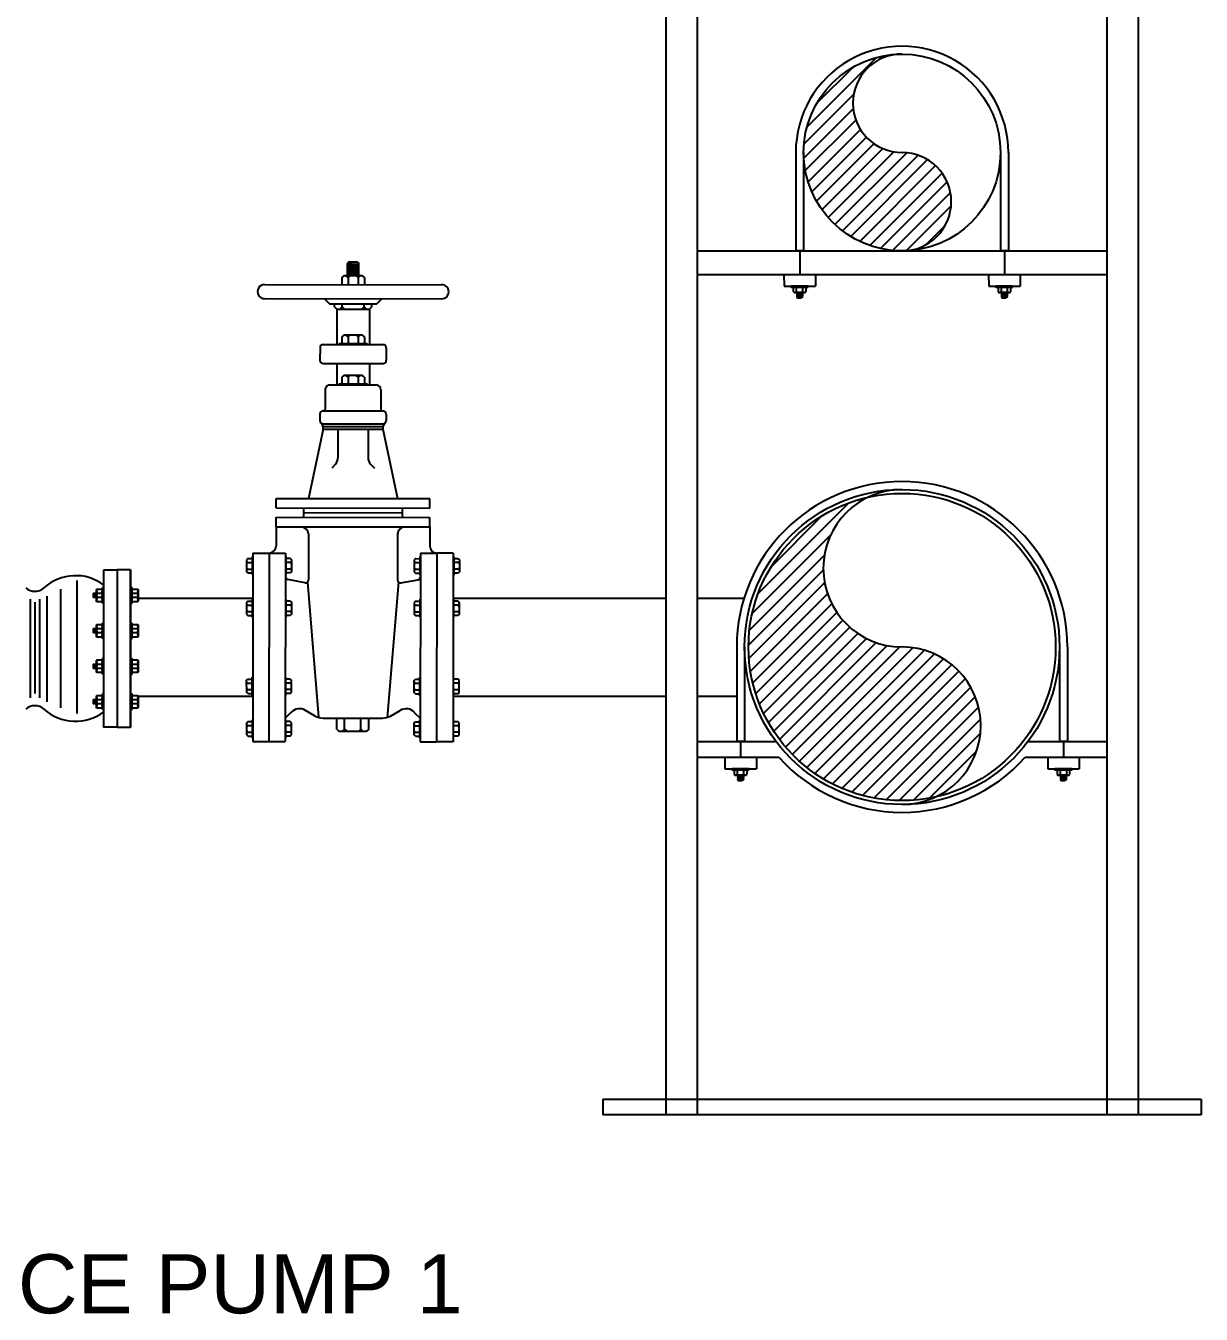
# Model space of a CAD drawing. Header units: inches. Extents: x 51172 to 63334, y -27893 to -10796.
# Drawn here: x 53004 to 54497, y -16851 to -15215 of the extents above; entities that cross this region are included whole.
import ezdxf

# ---------------------------------------------------------------- set-up
doc = ezdxf.new("R2010")
doc.units = ezdxf.units.IN
doc.header["$MEASUREMENT"] = 0
doc.styles.get("Standard").update_dxf_attribs({"font": 'arial.ttf'})

msp = doc.modelspace()

# ---------------------------------------------------------------- hatches: boundary and pattern name
h = msp.add_hatch()
h.set_pattern_fill('ANSI31', color=256, scale=100)
h.set_pattern_definition([(45, (-45603.077, -21163.064), (-8.8388348, 8.8388348), [])])
h.paths.add_polyline_path([(54160.2, -16194.1, 0.797671), (54116.9, -16003.9, -0.797806), (54073.5, -15813.8, 0.350006), (53921.9, -16003.9, 0.481449)])
h.paths.add_polyline_path([(54116.9, -15251, 0.414214), (53991.9, -15376, 0.414229), (54116.9, -15501, 0.999922), (54116.9, -15376, -1.000026)])
h.paths.add_polyline_path([(54117, -14873.1, 0.999917), (54116.9, -14748.1, -1), (54116.9, -14623.1, 0.414214), (53991.9, -14748.1, 0.414238)])

# ---------------------------------------------------------------- linework, layer by layer
for p, q in [((53816.9, -14873.1), (53816.9, -16598.1)), ((54416.9, -14873.1), (54416.9, -16598.1)), ((53856.9, -14903.1), (53856.9, -16598.1)), ((54376.9, -14903.1), (54376.9, -16598.1)), ((53981.9, -15376), (53981.9, -15501)), ((53991.9, -15376), (53991.9, -15501)), ((54241.9, -15376), (54241.9, -15501)), ((54251.9, -15376), (54251.9, -15501)), ((53856.9, -15501), (54376.9, -15501)), ((53991.9, -15501), (53981.9, -15501)), ((53986.9, -15501), (53986.9, -15531)), ((54251.9, -15501), (54241.9, -15501)), ((54246.9, -15501), (54246.9, -15531)), ((53856.9, -15531), (54376.9, -15531)), ((53966.9, -15531), (53967, -15545.9)), ((54006.9, -15531), (54006.9, -15545.8)), ((54226.9, -15531), (54227, -15545.9)), ((54266.9, -15531), (54266.9, -15545.8)), ((53967, -15545.9), (54006.9, -15545.8)), ((53978.8, -15547.9), (53978.8, -15553.1)), ((53993, -15553.9), (53980.7, -15553.9)), ((53982.6, -15547.9), (53982.6, -15553.1)), ((53982.9, -15554), (53983.1, -15553.9)), ((53982.9, -15554), (53983.5, -15554.4)), ((53982.9, -15554.9), (53983.5, -15554.4)), ((53982.9, -15554.9), (53983.5, -15555.4)), ((53982.9, -15555.8), (53983.5, -15555.4)), ((53982.9, -15555.8), (53983.5, -15556.3)), ((53982.9, -15556.8), (53983.5, -15556.3)), ((53982.9, -15556.8), (53983.5, -15557.2)), ((53982.9, -15557.7), (53983.5, -15557.2)), ((53982.9, -15557.7), (53983.5, -15558.2)), ((53982.9, -15558.6), (53983.5, -15558.2)), ((53990.4, -15554.2), (53983.5, -15554.4)), ((53990.4, -15555.1), (53983.5, -15555.4)), ((53990.4, -15556), (53983.5, -15556.3)), ((53990.4, -15557), (53983.5, -15557.2)), ((53990.4, -15557.9), (53983.5, -15558.2)), ((53990.8, -15553.9), (53990.4, -15554.2)), ((53991, -15554.6), (53990.4, -15554.2)), ((53991, -15554.6), (53990.4, -15555.1)), ((53991, -15555.6), (53990.4, -15555.1)), ((53991, -15555.6), (53990.4, -15556)), ((53991, -15556.5), (53990.4, -15556)), ((53991, -15556.5), (53990.4, -15557)), ((53991.1, -15557.4), (53990.4, -15557)), ((53991.1, -15557.4), (53990.4, -15557.9)), ((53991, -15558.4), (53990.4, -15557.9)), ((53991, -15558.4), (53990.4, -15558.9)), ((53991, -15553.1), (53991, -15547.9)), ((53994.7, -15547.9), (53994.7, -15553.1)), ((54227, -15545.9), (54266.9, -15545.8)), ((54238.8, -15547.9), (54238.8, -15553.1)), ((54253, -15553.9), (54240.7, -15553.9)), ((54242.6, -15547.9), (54242.6, -15553.1)), ((54242.9, -15554), (54243.1, -15553.9)), ((54242.9, -15554), (54243.5, -15554.5)), ((54242.9, -15554.9), (54243.5, -15554.5)), ((54242.9, -15554.9), (54243.5, -15555.4)), ((54242.9, -15555.8), (54243.5, -15555.4)), ((54242.9, -15555.8), (54243.5, -15556.3)), ((54242.9, -15556.8), (54243.5, -15556.3)), ((54242.9, -15556.8), (54243.5, -15557.2)), ((54242.9, -15557.7), (54243.5, -15557.2)), ((54242.9, -15557.7), (54243.5, -15558.2)), ((54242.9, -15558.6), (54243.5, -15558.2)), ((54250.4, -15554.2), (54243.5, -15554.5)), ((54250.4, -15555.1), (54243.5, -15555.4)), ((54250.4, -15556), (54243.5, -15556.3)), ((54250.4, -15557), (54243.5, -15557.2)), ((54250.4, -15557.9), (54243.5, -15558.2)), ((54250.8, -15553.9), (54250.4, -15554.2)), ((54251, -15554.6), (54250.4, -15554.2)), ((54251, -15554.6), (54250.4, -15555.1)), ((54251, -15555.6), (54250.4, -15555.1)), ((54251, -15555.6), (54250.4, -15556)), ((54251, -15556.5), (54250.4, -15556)), ((54251, -15556.5), (54250.4, -15557)), ((54251.1, -15557.5), (54250.4, -15557)), ((54251.1, -15557.5), (54250.4, -15557.9)), ((54251, -15558.4), (54250.4, -15557.9)), ((54251, -15558.4), (54250.4, -15558.9)), ((54251, -15553.1), (54251, -15547.9)), ((54254.7, -15547.9), (54254.7, -15553.1)), ((53982.9, -15558.6), (53983.5, -15559.1)), ((53982.9, -15559.5), (53983.5, -15559.1)), ((53982.9, -15559.5), (53984.5, -15560.7)), ((53990.4, -15559.8), (53983.2, -15559.8)), ((53990.4, -15558.9), (53983.5, -15559.1)), ((53984.5, -15560.7), (53988.8, -15560.7)), ((53990.4, -15559.8), (53988.8, -15560.7)), ((53991, -15559.3), (53990.4, -15558.9)), ((53991, -15559.3), (53990.4, -15559.8)), ((54242.9, -15558.6), (54243.5, -15559.1)), ((54242.9, -15559.6), (54243.5, -15559.1)), ((54242.9, -15559.6), (54244.5, -15560.7)), ((54250.4, -15559.8), (54243.2, -15559.8)), ((54250.4, -15558.9), (54243.5, -15559.1)), ((54244.5, -15560.7), (54248.8, -15560.7)), ((54250.4, -15559.8), (54248.8, -15560.7)), ((54251, -15559.3), (54250.4, -15558.9)), ((54251, -15559.3), (54250.4, -15559.8)), ((53137.2, -15905.8), (53137.2, -15945.8)), ((53137.2, -15905.8), (53137.2, -15915.8)), ((53137.2, -15915.8), (53137.2, -15960.8)), ((53103.2, -16086.2), (53103.2, -15925.4)), ((53089.8, -15935.6), (53089.8, -15941)), ((53137.2, -15945.8), (53137.2, -15985.8)), ((53146.7, -15941.8), (53291.6, -15941.8)), ((53546.8, -15942), (53816.9, -15942)), ((53856.9, -15942), (53916.2, -15942)), ((53137.2, -15960.8), (53137.2, -16005.8)), ((53292.3, -15954.3), (53292.3, -16054.3)), ((53089.8, -15980.6), (53089.8, -15986)), ((53137.2, -15985.8), (53137.2, -16025.8)), ((53137.2, -16005.8), (53137.2, -16050.8)), ((53906.9, -16003.9), (53906.9, -16123.9)), ((53916.9, -16003.9), (53916.9, -16123.9)), ((54316.9, -16003.9), (54316.9, -16123.9)), ((54326.9, -16003.9), (54326.9, -16123.9)), ((53089.8, -16025.6), (53089.8, -16031)), ((53137.2, -16025.8), (53137.2, -16065.8)), ((53137.2, -16050.8), (53137.2, -16095.8)), ((53089.8, -16070.6), (53089.8, -16076)), ((53137.2, -16065.8), (53137.2, -16105.8)), ((53292.3, -16066.8), (53146.7, -16066.8)), ((53816.9, -16066.8), (53547.3, -16066.8)), ((53906.9, -16066.8), (53856.9, -16066.8)), ((53137.2, -16095.8), (53137.2, -16105.8)), ((53856.9, -16123.9), (53956.9, -16123.9)), ((53916.9, -16123.9), (53906.9, -16123.9)), ((53911.9, -16123.9), (53911.9, -16143.9)), ((53936.9, -16123.9), (53936.9, -16123.9)), ((54276.9, -16123.9), (54376.9, -16123.9)), ((54326.9, -16123.9), (54316.9, -16123.9)), ((54326.9, -16123.9), (54316.9, -16123.9)), ((54321.9, -16123.9), (54321.9, -16143.9)), ((53856.9, -16143.9), (53960.3, -16143.9)), ((53891.9, -16143.9), (53891.9, -16158.8)), ((53931.9, -16143.9), (53931.9, -16158.7)), ((54273.4, -16143.9), (54376.9, -16143.9)), ((54301.9, -16143.9), (54301.9, -16158.8)), ((54341.9, -16143.9), (54341.9, -16158.7)), ((53891.9, -16158.8), (53931.9, -16158.7)), ((53903.8, -16160.8), (53903.8, -16166)), ((53907.5, -16160.8), (53907.5, -16166)), ((53916, -16166), (53916, -16160.8)), ((53919.7, -16160.8), (53919.7, -16166)), ((54301.9, -16158.8), (54341.9, -16158.7)), ((54313.8, -16160.8), (54313.8, -16166)), ((54317.5, -16160.8), (54317.5, -16166)), ((54326, -16166), (54326, -16160.8)), ((54329.7, -16160.8), (54329.7, -16166)), ((53918, -16166.8), (53905.7, -16166.8)), ((53907.9, -16166.9), (53908.1, -16166.8)), ((53907.9, -16166.9), (53908.5, -16167.3)), ((53907.9, -16167.8), (53908.5, -16167.3)), ((53907.9, -16167.8), (53908.5, -16168.3)), ((53907.9, -16168.7), (53908.5, -16168.3)), ((53907.9, -16168.7), (53908.5, -16169.2)), ((53907.9, -16169.7), (53908.5, -16169.2)), ((53907.9, -16169.7), (53908.5, -16170.1)), ((53907.9, -16170.6), (53908.5, -16170.1)), ((53907.9, -16170.6), (53908.5, -16171.1)), ((53907.9, -16171.5), (53908.5, -16171.1)), ((53907.9, -16171.5), (53908.5, -16172)), ((53907.9, -16172.4), (53908.5, -16172)), ((53907.9, -16172.4), (53909.4, -16173.6)), ((53915.4, -16172.7), (53908.2, -16172.7)), ((53915.4, -16167.1), (53908.5, -16167.3)), ((53915.4, -16168), (53908.5, -16168.3)), ((53915.4, -16168.9), (53908.5, -16169.2)), ((53915.4, -16169.9), (53908.5, -16170.1)), ((53915.4, -16170.8), (53908.5, -16171.1)), ((53915.4, -16171.7), (53908.5, -16172)), ((53909.4, -16173.6), (53913.7, -16173.6)), ((53915.4, -16172.7), (53913.7, -16173.6)), ((53915.8, -16166.8), (53915.4, -16167.1)), ((53916, -16167.5), (53915.4, -16167.1)), ((53916, -16167.5), (53915.4, -16168)), ((53916, -16168.5), (53915.4, -16168)), ((53916, -16168.5), (53915.4, -16168.9)), ((53916, -16169.4), (53915.4, -16168.9)), ((53916, -16169.4), (53915.4, -16169.9)), ((53916, -16170.3), (53915.4, -16169.9)), ((53916, -16170.3), (53915.4, -16170.8)), ((53916, -16171.3), (53915.4, -16170.8)), ((53916, -16171.3), (53915.4, -16171.7)), ((53916, -16172.2), (53915.4, -16171.7)), ((53916, -16172.2), (53915.4, -16172.7)), ((54328, -16166.8), (54315.7, -16166.8)), ((54317.9, -16166.9), (54318.1, -16166.8)), ((54317.9, -16166.9), (54318.5, -16167.4)), ((54317.9, -16167.8), (54318.5, -16167.4)), ((54317.9, -16167.8), (54318.5, -16168.3)), ((54317.9, -16168.8), (54318.5, -16168.3)), ((54317.9, -16168.8), (54318.5, -16169.2)), ((54317.9, -16169.7), (54318.5, -16169.2)), ((54317.9, -16169.7), (54318.5, -16170.1)), ((54317.9, -16170.6), (54318.5, -16170.1)), ((54317.9, -16170.6), (54318.5, -16171.1)), ((54317.9, -16171.5), (54318.5, -16171.1)), ((54317.9, -16171.5), (54318.5, -16172)), ((54317.9, -16172.5), (54318.5, -16172)), ((54317.9, -16172.5), (54319.4, -16173.6)), ((54325.4, -16172.7), (54318.2, -16172.7)), ((54325.4, -16167.1), (54318.5, -16167.4)), ((54325.4, -16168), (54318.5, -16168.3)), ((54325.4, -16168.9), (54318.5, -16169.2)), ((54325.4, -16169.9), (54318.5, -16170.1)), ((54325.4, -16170.8), (54318.5, -16171.1)), ((54325.4, -16171.8), (54318.5, -16172)), ((54319.4, -16173.6), (54323.7, -16173.6)), ((54325.4, -16172.7), (54323.7, -16173.6)), ((54325.8, -16166.8), (54325.4, -16167.1)), ((54326, -16167.6), (54325.4, -16167.1)), ((54326, -16167.6), (54325.4, -16168)), ((54326, -16168.5), (54325.4, -16168)), ((54326, -16168.5), (54325.4, -16168.9)), ((54326, -16169.4), (54325.4, -16168.9)), ((54326, -16169.4), (54325.4, -16169.9)), ((54326, -16170.4), (54325.4, -16169.9)), ((54326, -16170.4), (54325.4, -16170.8)), ((54326, -16171.3), (54325.4, -16170.8)), ((54326, -16171.3), (54325.4, -16171.8)), ((54326, -16172.2), (54325.4, -16171.8)), ((54326, -16172.2), (54325.4, -16172.7)), ((53736.9, -16578.1), (54496.9, -16578.1)), ((53736.9, -16578.1), (53736.9, -16598)), ((54496.9, -16578.1), (54496.9, -16598.1)), ((54496.9, -16598.1), (53736.9, -16598))]:
    msp.add_line(p, q)
at = {"linetype": 'Continuous'}
for p, q in [((53414.3, -15514.8), (53412.5, -15516.6)), ((53412.5, -15532.5), (53412.5, -15516.6)), ((53413.1, -15516.7), (53426.6, -15518.6)), ((53413.1, -15518.5), (53426.6, -15520.4)), ((53413.1, -15520.3), (53426.6, -15522.2)), ((53413.1, -15522.1), (53426.6, -15524)), ((53413.1, -15523.9), (53426.6, -15525.8)), ((53413.1, -15525.7), (53426.6, -15527.6)), ((53426.6, -15516.6), (53414.3, -15514.8)), ((53414.3, -15514.8), (53425.4, -15514.8)), ((53425.4, -15514.8), (53427.2, -15516.6)), ((53427.2, -15532.6), (53427.2, -15516.6)), ((53407.9, -15532.5), (53405.6, -15534.9)), ((53405.6, -15534.9), (53405.6, -15543.7)), ((53431.8, -15532.6), (53407.9, -15532.5)), ((53413.4, -15534.9), (53411, -15532.5)), ((53413.1, -15527.5), (53426.6, -15529.4)), ((53413.1, -15529.3), (53426.6, -15531.2)), ((53413.1, -15531.1), (53423.7, -15532.6)), ((53413.4, -15534.9), (53415.8, -15532.5)), ((53413.4, -15534.9), (53413.4, -15543.7)), ((53426.3, -15534.9), (53423.9, -15532.6)), ((53426.3, -15534.9), (53428.7, -15532.6)), ((53426.3, -15534.9), (53426.3, -15543.8)), ((53434.1, -15534.9), (53431.8, -15532.6)), ((53434.1, -15534.9), (53434.1, -15543.8)), ((53307.3, -15543.6), (53532.4, -15543.9)), ((53307.3, -15561.6), (53532.3, -15561.8)), ((53383.4, -15561.7), (53389.8, -15568.1)), ((53389.8, -15568.1), (53449.8, -15568.2)), ((53396.1, -15571.9), (53396.1, -15568.1)), ((53399.1, -15574.9), (53396.1, -15571.9)), ((53405.9, -15571.9), (53402.9, -15574.9)), ((53405.9, -15571.9), (53405.9, -15568.1)), ((53405.9, -15571.9), (53408.9, -15574.9)), ((53433.7, -15571.9), (53430.7, -15574.9)), ((53433.7, -15571.9), (53433.7, -15568.1)), ((53433.7, -15571.9), (53436.7, -15574.9)), ((53440.6, -15574.9), (53443.6, -15572)), ((53443.6, -15572), (53443.6, -15568.2)), ((53456.2, -15561.7), (53449.8, -15568.2)), ((53399.1, -15574.9), (53399, -15619.9)), ((53399.1, -15574.9), (53440.6, -15574.9)), ((53440.6, -15574.9), (53440.5, -15619.9)), ((53381.9, -15619.9), (53457.7, -15620)), ((53438, -15619), (53401.6, -15619)), ((53401.6, -15619), (53401.6, -15619.9)), ((53407.9, -15607.8), (53405.5, -15610.2)), ((53405.5, -15610.2), (53405.5, -15619)), ((53431.7, -15607.8), (53407.9, -15607.8)), ((53413.3, -15610.2), (53410.9, -15607.8)), ((53413.3, -15610.2), (53415.7, -15607.8)), ((53413.3, -15610.2), (53413.3, -15619)), ((53426.2, -15610.2), (53423.9, -15607.8)), ((53426.2, -15610.2), (53428.6, -15607.8)), ((53426.2, -15610.2), (53426.2, -15619)), ((53434.1, -15610.2), (53431.7, -15607.8)), ((53434.1, -15610.2), (53434.1, -15619)), ((53438, -15619), (53438, -15619.9)), ((53377.7, -15624.1), (53377.6, -15639.6)), ((53461.9, -15624.2), (53461.9, -15639.7)), ((53381.8, -15643.8), (53457.7, -15643.9)), ((53399, -15643.8), (53399, -15671.1)), ((53440.5, -15643.9), (53440.5, -15671.2)), ((53390.3, -15671.1), (53449.1, -15671.2)), ((53437.9, -15670.2), (53401.5, -15670.2)), ((53401.5, -15670.2), (53401.5, -15671.1)), ((53405.5, -15661.4), (53405.4, -15670.2)), ((53407.8, -15659), (53405.5, -15661.4)), ((53431.6, -15659), (53407.8, -15659)), ((53413.3, -15661.4), (53410.9, -15659)), ((53413.3, -15661.4), (53415.7, -15659)), ((53413.3, -15661.4), (53413.3, -15670.2)), ((53426.2, -15661.4), (53423.8, -15659)), ((53426.2, -15661.4), (53428.6, -15659)), ((53426.2, -15661.4), (53426.2, -15670.2)), ((53434, -15661.4), (53431.6, -15659)), ((53434, -15661.4), (53434, -15670.2)), ((53437.9, -15670.2), (53437.9, -15671.2)), ((53384.3, -15677.1), (53384.3, -15702.3)), ((53455.1, -15677.2), (53455.1, -15702.3)), ((53381.8, -15704), (53457.6, -15704)), ((53377.6, -15708.2), (53377.6, -15716.2)), ((53381.8, -15720.4), (53457.6, -15720.5)), ((53461.8, -15708.2), (53461.8, -15716.3)), ((53381.8, -15727.5), (53363.1, -15815.3)), ((53381.6, -15723.9), (53457.8, -15724)), ((53381.8, -15727.5), (53457.6, -15727.5)), ((53400.5, -15727.5), (53400.5, -15763.6)), ((53438.9, -15727.5), (53438.8, -15763.6)), ((53457.6, -15727.5), (53476.1, -15815.4)), ((53397.3, -15771.7), (53392.6, -15776.8)), ((53442, -15771.7), (53446.7, -15776.8)), ((53322, -15815.3), (53517.1, -15815.5)), ((53322, -15827.3), (53322, -15815.3)), ((53517.1, -15827.5), (53517.1, -15815.5)), ((53322, -15827.3), (53517.1, -15827.5)), ((53357.2, -15833.3), (53481.9, -15833.4)), ((53322, -15839.2), (53517.1, -15839.4)), ((53322, -15851.2), (53322, -15839.2)), ((53322, -15851.2), (53517.1, -15851.4)), ((53322, -15851.2), (53322, -15875.8)), ((53517.1, -15851.4), (53517.1, -15839.4)), ((53517.1, -15851.4), (53517.1, -15876)), ((53363, -15860.3), (53363, -15918.6)), ((53476.1, -15860.4), (53476, -15918.7)), ((53292.2, -15884.6), (53292.4, -16124)), ((53292.2, -15884.6), (53313, -15884.6)), ((53313, -15884.6), (53312.8, -16124)), ((53313, -15884.6), (53312.8, -16124)), ((53313, -15884.6), (53333.8, -15884.6)), ((53333.8, -15884.6), (53333.6, -16124)), ((53505.2, -15884.8), (53505, -16124.2)), ((53505.2, -15884.8), (53526.1, -15884.8)), ((53526.1, -15884.8), (53525.8, -16124.2)), ((53526.1, -15884.8), (53525.8, -16124.2)), ((53546.9, -15884.8), (53526.1, -15884.8)), ((53546.9, -15884.8), (53546.7, -16124.2)), ((53285.9, -15891.6), (53284.4, -15893.1)), ((53284.4, -15893.1), (53284.4, -15908.4)), ((53285.9, -15896.6), (53284.4, -15895.1)), ((53285.9, -15896.6), (53284.4, -15898.1)), ((53285.9, -15891.6), (53291.6, -15891.6)), ((53285.9, -15896.6), (53291.6, -15896.6)), ((53291.6, -15889.1), (53292.2, -15889.1)), ((53291.6, -15889.1), (53291.6, -15912.4)), ((53334.4, -15889.1), (53333.8, -15889.1)), ((53334.4, -15889.1), (53334.4, -15912.4)), ((53340.1, -15891.6), (53334.4, -15891.6)), ((53340.1, -15896.6), (53334.4, -15896.6)), ((53340.1, -15891.6), (53341.6, -15893.1)), ((53340.1, -15896.6), (53341.6, -15895.1)), ((53340.1, -15896.6), (53341.6, -15898.1)), ((53341.6, -15893.1), (53341.6, -15908.4)), ((53499, -15891.7), (53497.4, -15893.3)), ((53497.4, -15893.3), (53497.4, -15908.5)), ((53499, -15896.8), (53497.4, -15895.2)), ((53499, -15896.8), (53497.4, -15898.3)), ((53499, -15891.7), (53504.6, -15891.8)), ((53499, -15896.8), (53504.6, -15896.8)), ((53504.6, -15889.2), (53505.2, -15889.2)), ((53504.6, -15889.2), (53504.6, -15912.6)), ((53547.5, -15889.3), (53546.9, -15889.3)), ((53547.5, -15889.3), (53547.5, -15912.6)), ((53553.1, -15891.8), (53547.5, -15891.8)), ((53553.1, -15896.8), (53547.5, -15896.8)), ((53553.1, -15891.8), (53554.7, -15893.3)), ((53553.1, -15896.8), (53554.7, -15895.3)), ((53553.1, -15896.8), (53554.7, -15898.3)), ((53554.7, -15893.3), (53554.7, -15908.6)), ((53285.9, -15904.9), (53284.4, -15903.4)), ((53285.9, -15904.9), (53284.4, -15906.4)), ((53284.4, -15908.4), (53285.9, -15909.9)), ((53285.9, -15904.9), (53291.6, -15904.9)), ((53285.9, -15909.9), (53291.6, -15909.9)), ((53291.6, -15912.4), (53292.2, -15912.4)), ((53334.4, -15912.4), (53333.8, -15912.4)), ((53340.1, -15904.9), (53334.4, -15904.9)), ((53340.1, -15909.9), (53334.4, -15909.9)), ((53340.1, -15904.9), (53341.6, -15903.4)), ((53340.1, -15904.9), (53341.6, -15906.4)), ((53341.6, -15908.4), (53340.1, -15909.9)), ((53499, -15905.1), (53497.4, -15903.5)), ((53499, -15905.1), (53497.4, -15906.6)), ((53497.4, -15908.5), (53499, -15910.1)), ((53499, -15905.1), (53504.6, -15905.1)), ((53499, -15910.1), (53504.6, -15910.1)), ((53504.6, -15912.6), (53505.2, -15912.6)), ((53547.5, -15912.6), (53546.9, -15912.6)), ((53553.1, -15905.1), (53547.5, -15905.1)), ((53553.1, -15910.1), (53547.5, -15910.1)), ((53553.1, -15905.1), (53554.7, -15903.6)), ((53553.1, -15905.1), (53554.7, -15906.6)), ((53554.7, -15908.6), (53553.1, -15910.1)), ((53047.9, -15930.3), (53047.9, -16081.3)), ((53068.7, -15919.5), (53068.7, -16088.2)), ((53094.3, -15930.3), (53093.7, -15930.9)), ((53093.7, -15945.8), (53093.7, -15930.9)), ((53094.3, -15930.3), (53100.8, -15930.3)), ((53100.8, -15930.3), (53101.4, -15930.9)), ((53101.4, -15948.2), (53101.4, -15928.5)), ((53103.2, -15928.5), (53101.4, -15928.5)), ((53101.4, -15930.9), (53101.4, -15945.8)), ((53137.2, -15928.5), (53139, -15928.5)), ((53139, -15948.2), (53139, -15928.5)), ((53139.6, -15930.3), (53139, -15930.9)), ((53139.6, -15930.3), (53146.1, -15930.3)), ((53146.1, -15930.3), (53146.7, -15930.9)), ((53146.7, -15930.9), (53146.7, -15945.8)), ((53358.7, -15922.4), (53336.9, -15918.4)), ((53361.7, -15921.4), (53375.8, -16093.2)), ((53477.3, -15921.5), (53462.9, -16093.3)), ((53480.3, -15922.6), (53502.1, -15918.5)), ((53009.5, -15943.2), (53009.5, -16068.4)), ((53015.6, -15946.9), (53015.6, -16063)), ((53021.6, -15943.2), (53021.6, -16068.4)), ((53030.7, -15939.3), (53030.7, -16073.6)), ((53089.8, -15935.6), (53093.7, -15935.6)), ((53093.7, -15941), (53089.8, -15941)), ((53094.3, -15946.4), (53093.7, -15945.8)), ((53100.8, -15946.4), (53094.3, -15946.4)), ((53094.9, -15935.6), (53100.1, -15935.6)), ((53100.1, -15941), (53094.9, -15941)), ((53101.4, -15945.8), (53100.8, -15946.4)), ((53103.2, -15948.2), (53101.4, -15948.2)), ((53137.2, -15948.2), (53139, -15948.2)), ((53139, -15935.6), (53145.4, -15935.6)), ((53145.4, -15941), (53139, -15941)), ((53139.6, -15946.4), (53139, -15945.8)), ((53146.1, -15946.4), (53139.6, -15946.4)), ((53146.7, -15945.8), (53146.1, -15946.4)), ((53286, -15945.6), (53284.4, -15947.1)), ((53284.4, -15947.1), (53284.5, -15962.4)), ((53286, -15950.6), (53284.5, -15949.1)), ((53286, -15950.6), (53284.5, -15952.1)), ((53286, -15945.6), (53291.6, -15945.6)), ((53286, -15950.6), (53291.6, -15950.6)), ((53291.6, -15943.1), (53291.6, -15966.4)), ((53291.6, -15943.1), (53292.2, -15943.1)), ((53334.4, -15943.1), (53333.8, -15943.1)), ((53334.4, -15943.1), (53334.4, -15966.4)), ((53340, -15945.6), (53334.4, -15945.6)), ((53340, -15950.6), (53334.4, -15950.6)), ((53340, -15945.6), (53341.6, -15947.1)), ((53340, -15950.6), (53341.6, -15949.1)), ((53340, -15950.6), (53341.6, -15952.1)), ((53341.6, -15947.1), (53341.5, -15962.4)), ((53498.9, -15945.8), (53497.4, -15947.3)), ((53497.4, -15947.3), (53497.4, -15962.5)), ((53498.9, -15950.8), (53497.4, -15949.2)), ((53498.9, -15950.8), (53497.4, -15952.3)), ((53498.9, -15945.8), (53504.6, -15945.8)), ((53498.9, -15950.8), (53504.6, -15950.8)), ((53504.6, -15943.2), (53504.6, -15966.6)), ((53504.6, -15943.2), (53505.2, -15943.2)), ((53547.4, -15943.3), (53546.8, -15943.3)), ((53547.4, -15943.3), (53547.4, -15966.6)), ((53553.1, -15945.8), (53547.4, -15945.8)), ((53553.1, -15950.8), (53547.4, -15950.8)), ((53553.1, -15945.8), (53554.6, -15947.3)), ((53553.1, -15950.8), (53554.6, -15949.3)), ((53553.1, -15950.8), (53554.6, -15952.3)), ((53554.6, -15947.3), (53554.6, -15962.6)), ((53286, -15958.9), (53284.5, -15957.4)), ((53286, -15958.9), (53284.5, -15960.4)), ((53284.5, -15962.4), (53286, -15963.9)), ((53286, -15958.9), (53291.6, -15958.9)), ((53286, -15963.9), (53291.6, -15963.9)), ((53291.6, -15966.4), (53292.2, -15966.4)), ((53334.4, -15966.4), (53333.8, -15966.4)), ((53340, -15958.9), (53334.4, -15958.9)), ((53340, -15963.9), (53334.4, -15963.9)), ((53340, -15958.9), (53341.6, -15957.4)), ((53340, -15958.9), (53341.5, -15960.4)), ((53341.5, -15962.4), (53340, -15963.9)), ((53498.9, -15959.1), (53497.4, -15957.5)), ((53498.9, -15959.1), (53497.4, -15960.6)), ((53497.4, -15962.5), (53498.9, -15964.1)), ((53498.9, -15959.1), (53504.6, -15959.1)), ((53498.9, -15964.1), (53504.6, -15964.1)), ((53504.6, -15966.6), (53505.2, -15966.6)), ((53547.4, -15966.6), (53546.8, -15966.6)), ((53553.1, -15959.1), (53547.4, -15959.1)), ((53553.1, -15964.1), (53547.4, -15964.1)), ((53553.1, -15959.1), (53554.6, -15957.6)), ((53553.1, -15959.1), (53554.6, -15960.6)), ((53554.6, -15962.6), (53553.1, -15964.1)), ((53089.8, -15980.6), (53093.7, -15980.6)), ((53094.3, -15975.3), (53093.7, -15975.9)), ((53093.7, -15990.8), (53093.7, -15975.9)), ((53094.3, -15975.3), (53100.8, -15975.3)), ((53094.9, -15980.6), (53100.1, -15980.6)), ((53100.8, -15975.3), (53101.4, -15975.9)), ((53101.4, -15993.2), (53101.4, -15973.5)), ((53103.2, -15973.5), (53101.4, -15973.5)), ((53101.4, -15975.9), (53101.4, -15990.8)), ((53137.2, -15973.5), (53139, -15973.5)), ((53139, -15993.2), (53139, -15973.5)), ((53139.6, -15975.3), (53139, -15975.9)), ((53139, -15980.6), (53145.4, -15980.6)), ((53139.6, -15975.3), (53146.1, -15975.3)), ((53146.1, -15975.3), (53146.7, -15975.9)), ((53146.7, -15975.9), (53146.7, -15990.8)), ((53093.7, -15986), (53089.8, -15986)), ((53094.3, -15991.4), (53093.7, -15990.8)), ((53100.8, -15991.4), (53094.3, -15991.4)), ((53100.1, -15986), (53094.9, -15986)), ((53101.4, -15990.8), (53100.8, -15991.4)), ((53103.2, -15993.2), (53101.4, -15993.2)), ((53137.2, -15993.2), (53139, -15993.2)), ((53145.4, -15986), (53139, -15986)), ((53139.6, -15991.4), (53139, -15990.8)), ((53146.1, -15991.4), (53139.6, -15991.4)), ((53146.7, -15990.8), (53146.1, -15991.4)), ((53089.8, -16025.6), (53093.7, -16025.6)), ((53093.7, -16031), (53089.8, -16031)), ((53094.3, -16020.3), (53093.7, -16020.9)), ((53093.7, -16035.8), (53093.7, -16020.9)), ((53094.3, -16020.3), (53100.8, -16020.3)), ((53094.9, -16025.6), (53100.1, -16025.6)), ((53100.1, -16031), (53094.9, -16031)), ((53100.8, -16020.3), (53101.4, -16020.9)), ((53101.4, -16038.2), (53101.4, -16018.5)), ((53103.2, -16018.5), (53101.4, -16018.5)), ((53101.4, -16020.9), (53101.4, -16035.8)), ((53137.2, -16018.5), (53139, -16018.5)), ((53139, -16038.2), (53139, -16018.5)), ((53139.6, -16020.3), (53139, -16020.9)), ((53139, -16025.6), (53145.4, -16025.6)), ((53145.4, -16031), (53139, -16031)), ((53139.6, -16020.3), (53146.1, -16020.3)), ((53146.1, -16020.3), (53146.7, -16020.9)), ((53146.7, -16020.9), (53146.7, -16035.8)), ((53094.3, -16036.4), (53093.7, -16035.8)), ((53100.8, -16036.4), (53094.3, -16036.4)), ((53101.4, -16035.8), (53100.8, -16036.4)), ((53103.2, -16038.2), (53101.4, -16038.2)), ((53137.2, -16038.2), (53139, -16038.2)), ((53139.6, -16036.4), (53139, -16035.8)), ((53146.1, -16036.4), (53139.6, -16036.4)), ((53146.7, -16035.8), (53146.1, -16036.4)), ((53284.5, -16046.2), (53286.1, -16044.7)), ((53284.6, -16061.5), (53284.5, -16046.2)), ((53286.1, -16049.7), (53284.5, -16048.2)), ((53286.1, -16044.7), (53291.7, -16044.7)), ((53291.7, -16042.2), (53292.3, -16042.2)), ((53291.7, -16065.5), (53291.7, -16042.2)), ((53334.3, -16042.2), (53333.7, -16042.2)), ((53334.3, -16065.5), (53334.3, -16042.2)), ((53339.9, -16044.7), (53334.3, -16044.7)), ((53341.5, -16046.2), (53339.9, -16044.7)), ((53339.9, -16049.7), (53341.5, -16048.2)), ((53341.5, -16061.5), (53341.5, -16046.2)), ((53497.3, -16046.4), (53498.8, -16044.9)), ((53497.3, -16061.6), (53497.3, -16046.4)), ((53498.8, -16049.9), (53497.3, -16048.3)), ((53498.8, -16044.9), (53504.5, -16044.9)), ((53504.5, -16042.3), (53505.1, -16042.3)), ((53504.5, -16065.7), (53504.5, -16042.3)), ((53547.3, -16042.4), (53546.8, -16042.4)), ((53547.3, -16065.7), (53547.3, -16042.4)), ((53553, -16044.9), (53547.3, -16044.9)), ((53554.5, -16046.4), (53553, -16044.9)), ((53553, -16049.9), (53554.5, -16048.4)), ((53554.5, -16061.7), (53554.5, -16046.4)), ((53094.3, -16065.3), (53093.7, -16065.9)), ((53094.3, -16065.3), (53100.8, -16065.3)), ((53100.8, -16065.3), (53101.4, -16065.9)), ((53101.4, -16083.2), (53101.4, -16063.5)), ((53103.2, -16063.5), (53101.4, -16063.5)), ((53137.2, -16063.5), (53139, -16063.5)), ((53139, -16083.2), (53139, -16063.5)), ((53139.6, -16065.3), (53139, -16065.9)), ((53139.6, -16065.3), (53146.1, -16065.3)), ((53146.1, -16065.3), (53146.7, -16065.9)), ((53286.1, -16049.7), (53284.5, -16051.2)), ((53286.1, -16058), (53284.5, -16056.5)), ((53286.1, -16058), (53284.6, -16059.5)), ((53286.1, -16063), (53284.6, -16061.5)), ((53286.1, -16049.7), (53291.7, -16049.7)), ((53286.1, -16058), (53291.7, -16058)), ((53286.1, -16063), (53291.7, -16063)), ((53291.7, -16065.5), (53292.3, -16065.5)), ((53334.3, -16065.5), (53333.7, -16065.5)), ((53339.9, -16049.7), (53334.3, -16049.7)), ((53339.9, -16058), (53334.3, -16058)), ((53339.9, -16063), (53334.3, -16063)), ((53339.9, -16049.7), (53341.5, -16051.2)), ((53339.9, -16058), (53341.5, -16056.5)), ((53339.9, -16058), (53341.5, -16059.5)), ((53339.9, -16063), (53341.5, -16061.5)), ((53498.8, -16049.9), (53497.3, -16051.4)), ((53498.8, -16058.2), (53497.3, -16056.6)), ((53498.8, -16058.2), (53497.3, -16059.7)), ((53498.8, -16063.2), (53497.3, -16061.6)), ((53498.8, -16049.9), (53504.5, -16049.9)), ((53498.8, -16058.2), (53504.5, -16058.2)), ((53498.8, -16063.2), (53504.5, -16063.2)), ((53553, -16049.9), (53547.3, -16049.9)), ((53553, -16058.2), (53547.3, -16058.2)), ((53553, -16063.2), (53547.3, -16063.2)), ((53553, -16049.9), (53554.5, -16051.4)), ((53553, -16058.2), (53554.5, -16056.7)), ((53553, -16058.2), (53554.5, -16059.7)), ((53553, -16063.2), (53554.5, -16061.7)), ((53089.8, -16070.6), (53093.7, -16070.6)), ((53093.7, -16076), (53089.8, -16076)), ((53093.7, -16080.8), (53093.7, -16065.9)), ((53094.3, -16081.4), (53093.7, -16080.8)), ((53100.8, -16081.4), (53094.3, -16081.4)), ((53094.9, -16070.6), (53100.1, -16070.6)), ((53100.1, -16076), (53094.9, -16076)), ((53101.4, -16080.8), (53100.8, -16081.4)), ((53101.4, -16065.9), (53101.4, -16080.8)), ((53139, -16070.6), (53145.4, -16070.6)), ((53145.4, -16076), (53139, -16076)), ((53139.6, -16081.4), (53139, -16080.8)), ((53146.1, -16081.4), (53139.6, -16081.4)), ((53146.7, -16080.8), (53146.1, -16081.4)), ((53146.7, -16065.9), (53146.7, -16080.8)), ((53504.5, -16065.7), (53505.1, -16065.7)), ((53547.3, -16065.7), (53546.7, -16065.7)), ((53103.2, -16083.2), (53101.4, -16083.2)), ((53137.2, -16083.2), (53139, -16083.2)), ((53291.8, -16119.5), (53291.8, -16096.2)), ((53291.8, -16096.2), (53292.4, -16096.2)), ((53340.8, -16087.2), (53333.6, -16094.1)), ((53334.2, -16096.2), (53333.6, -16096.2)), ((53334.2, -16119.5), (53334.2, -16096.2)), ((53371.6, -16091.7), (53359.3, -16084.6)), ((53381.5, -16094.1), (53457.1, -16094.2)), ((53399.1, -16108.4), (53399.2, -16094.1)), ((53409, -16108.4), (53409, -16094.1)), ((53429.7, -16108.4), (53429.7, -16094.2)), ((53439.5, -16108.4), (53439.5, -16094.2)), ((53467.1, -16091.8), (53479.4, -16084.7)), ((53497.9, -16087.4), (53505, -16094.2)), ((53504.4, -16096.4), (53505, -16096.4)), ((53504.4, -16119.7), (53504.4, -16096.4)), ((53547.3, -16096.4), (53546.7, -16096.4)), ((53547.3, -16119.7), (53547.3, -16096.4)), ((53284.6, -16100.2), (53286.1, -16098.7)), ((53284.6, -16115.5), (53284.6, -16100.2)), ((53286.1, -16103.7), (53284.6, -16102.2)), ((53286.1, -16103.7), (53284.6, -16105.2)), ((53286.1, -16112), (53284.6, -16110.5)), ((53286.1, -16112), (53284.6, -16113.5)), ((53286.1, -16098.7), (53291.8, -16098.7)), ((53286.1, -16103.7), (53291.8, -16103.7)), ((53286.1, -16112), (53291.8, -16112)), ((53339.9, -16098.7), (53334.2, -16098.7)), ((53339.9, -16103.7), (53334.2, -16103.7)), ((53339.9, -16112), (53334.2, -16112)), ((53341.4, -16100.2), (53339.9, -16098.7)), ((53339.9, -16103.7), (53341.4, -16102.2)), ((53339.9, -16103.7), (53341.4, -16105.2)), ((53339.9, -16112), (53341.4, -16110.5)), ((53339.9, -16112), (53341.4, -16113.5)), ((53341.4, -16115.5), (53341.4, -16100.2)), ((53399.1, -16108.4), (53402.1, -16111.4)), ((53436.5, -16111.4), (53402.1, -16111.4)), ((53409, -16108.4), (53406, -16111.4)), ((53409, -16108.4), (53412, -16111.4)), ((53429.7, -16108.4), (53426.7, -16111.4)), ((53429.7, -16108.4), (53432.7, -16111.4)), ((53439.5, -16108.4), (53436.5, -16111.4)), ((53497.2, -16115.6), (53497.3, -16100.4)), ((53498.8, -16103.9), (53497.2, -16105.4)), ((53498.8, -16112.2), (53497.2, -16110.6)), ((53498.8, -16112.2), (53497.2, -16113.7)), ((53497.3, -16100.4), (53498.8, -16098.9)), ((53498.8, -16103.9), (53497.3, -16102.3)), ((53498.8, -16098.9), (53504.4, -16098.9)), ((53498.8, -16103.9), (53504.4, -16103.9)), ((53498.8, -16112.2), (53504.4, -16112.2)), ((53553, -16098.9), (53547.3, -16098.9)), ((53552.9, -16103.9), (53547.3, -16103.9)), ((53552.9, -16112.2), (53547.3, -16112.2)), ((53552.9, -16103.9), (53554.5, -16102.4)), ((53552.9, -16103.9), (53554.5, -16105.4)), ((53552.9, -16112.2), (53554.5, -16110.7)), ((53552.9, -16112.2), (53554.5, -16113.7)), ((53554.5, -16100.4), (53553, -16098.9)), ((53554.5, -16115.7), (53554.5, -16100.4)), ((53286.1, -16117), (53284.6, -16115.5)), ((53286.1, -16117), (53291.8, -16117)), ((53291.8, -16119.5), (53292.4, -16119.5)), ((53292.4, -16124), (53313.2, -16124)), ((53312.8, -16124), (53333.6, -16124)), ((53334.2, -16119.5), (53333.6, -16119.5)), ((53339.9, -16117), (53334.2, -16117)), ((53339.9, -16117), (53341.4, -16115.5)), ((53498.8, -16117.2), (53497.2, -16115.6)), ((53498.8, -16117.2), (53504.4, -16117.2)), ((53504.4, -16119.7), (53505, -16119.7)), ((53505, -16124.2), (53525.8, -16124.2)), ((53546.7, -16124.2), (53525.8, -16124.2)), ((53547.3, -16119.7), (53546.7, -16119.7)), ((53552.9, -16117.2), (53547.3, -16117.2)), ((53552.9, -16117.2), (53554.5, -16115.7))]:
    msp.add_line(p, q, dxfattribs=at)
for points in [[(53997.8, -15547.1), (53997.8, -15545.9), (53976, -15545.9), (53976, -15547.1)], [(54257.8, -15547.1), (54257.8, -15545.9), (54236, -15545.9), (54236, -15547.1)], [(53103.2, -15905.8), (53120.2, -15905.8), (53120.2, -16105.8), (53103.2, -16105.8)], [(53103.2, -15905.8), (53120.2, -15905.8), (53120.2, -16105.8), (53103.2, -16105.8)], [(53137.2, -15905.8), (53120.2, -15905.8), (53120.2, -16105.8), (53137.2, -16105.8)], [(53137.2, -15905.8), (53120.2, -15905.8), (53120.2, -16105.8), (53137.2, -16105.8)], [(53922.8, -16160), (53922.8, -16158.8), (53901, -16158.8), (53901, -16160)], [(54332.8, -16160), (54332.8, -16158.8), (54311, -16158.8), (54311, -16160)]]:
    msp.add_lwpolyline(points, close=True)
for centre, radius in [((54116.9, -15376), 125), ((54116.9, -16003.9), 200), ((54116.9, -16003.9), 195)]:
    msp.add_circle(centre, radius)
for centre, radius, start, end in [((54116.9, -15376), 135, 359.9953, 180), ((54116.9, -15313.5), 62.5, 90, 270), ((54116.9, -15438.5), 62.5, 270.006, 90), ((53980.7, -15549.8), 2.62, 45.0088, 134.9912), ((53980.7, -15551.2), 2.62, 225.0088, 314.9912), ((53986.8, -15559.1), 12, 69.2913, 110.7087), ((53986.8, -15541.9), 12, 249.2913, 290.7087), ((53992.9, -15549.7), 2.62, 44.9141, 135.0859), ((53992.9, -15551.2), 2.62, 224.9141, 315.0859), ((54240.7, -15549.8), 2.62, 45.0088, 134.9912), ((54240.7, -15551.3), 2.62, 225.0088, 314.9912), ((54246.8, -15559.1), 12, 69.2913, 110.7087), ((54246.8, -15541.9), 12, 249.2913, 290.7087), ((54252.9, -15549.8), 2.62, 44.9141, 135.0859), ((54252.9, -15551.3), 2.62, 224.9141, 315.0859), ((54116.9, -16003.9), 210, 0, 180), ((54116.9, -15903.9), 100, 90, 270), ((54116.9, -16103.9), 100, 270.0141, 89.9953), ((54116.9, -16003.9), 210, 221.8079, 318.1873), ((53905.7, -16162.7), 2.62, 45.0088, 134.9912), ((53911.8, -16172), 12, 69.2913, 110.7087), ((53917.9, -16162.6), 2.62, 44.9141, 135.0859), ((54315.7, -16162.7), 2.62, 45.0088, 134.9912), ((54321.8, -16172), 12, 69.2913, 110.7087), ((54327.9, -16162.7), 2.62, 44.9141, 135.0859), ((53905.7, -16164.1), 2.62, 225.0088, 314.9912), ((53911.8, -16154.8), 12, 249.2913, 290.7087), ((53917.9, -16164.1), 2.62, 224.9141, 315.0859), ((54315.7, -16164.2), 2.62, 225.0088, 314.9912), ((54321.8, -16154.8), 12, 249.2913, 290.7087), ((54327.9, -16164.2), 2.62, 224.9141, 315.0859)]:
    msp.add_arc(centre, radius, start, end)
for centre, radius, start, end in [((53307.3, -15552.6), 8.98, 89.9481, 269.9481), ((53532.3, -15552.8), 8.98, 269.9481, 89.9481), ((53381.9, -15624.1), 4.19, 89.9481, 179.9481), ((53457.7, -15624.2), 4.19, 359.9481, 89.9481), ((53381.8, -15639.6), 4.19, 179.9481, 269.9481), ((53457.7, -15639.7), 4.19, 269.9481, 359.9481), ((53390.3, -15677.1), 5.98, 89.9481, 179.9481), ((53449.1, -15677.2), 5.98, 359.9481, 89.9481), ((53381.8, -15708.2), 4.19, 89.9481, 179.9481), ((53381.9, -15701.5), 2.51, 279.372, 342.55), ((53457.5, -15701.6), 2.51, 197.3463, 260.5243), ((53457.6, -15708.2), 4.19, 359.9481, 89.9481), ((53381.8, -15716.2), 4.19, 179.9481, 269.9481), ((53372.1, -15726.2), 9.72, 352.6067, 46.5588), ((53467.2, -15726.3), 9.72, 133.3375, 187.2896), ((53457.6, -15716.3), 4.19, 269.9481, 359.9481), ((53388.5, -15763.6), 12, 317.4269, 359.9481), ((53450.8, -15763.6), 12, 179.9481, 222.4694), ((53329.7, -15833.3), 27.5, 347.3954, 12.5009), ((53509.5, -15833.4), 27.5, 167.3954, 192.5009), ((53352.8, -15861.5), 10.3, 6.5036, 83.6574), ((53486.3, -15861.6), 10.3, 96.2389, 173.3927), ((53312.7, -15875.3), 9.32, 271.951, 356.5175), ((53526.4, -15875.5), 9.32, 183.3788, 267.9453), ((53067.3, -15973), 59.7, 53.0328, 132.3139), ((53338.1, -15914.2), 4.33, 184.3421, 253.786), ((53500.9, -15914.4), 4.33, 286.1103, 355.5542), ((53015.6, -15915.5), 17.7, 229.1589, 310.8411), ((53097.2, -15933), 3.48, 129.3849, 230.6151), ((53097.9, -15933), 3.48, 309.3849, 50.6151), ((53143.2, -15933), 3.48, 309.3849, 50.6151), ((53359, -15918.5), 3.95, 265.3494, 358.9141), ((53480, -15918.6), 3.95, 180.9822, 274.5469), ((53103.5, -15936.1), 12.8, 178.1407, 202.6587), ((53103.5, -15936.1), 12.2, 178.1407, 203.9319), ((53103.5, -15936.1), 11.5, 178.1407, 205.3626), ((53103.5, -15936.1), 10.9, 178.1407, 205.6381), ((53103.5, -15936.1), 10.2, 178.1407, 196.5975), ((53097.2, -15938.3), 3.48, 129.3849, 230.6151), ((53097.2, -15943.7), 3.48, 129.3849, 230.6151), ((53097.9, -15938.3), 3.48, 309.3849, 50.6151), ((53097.9, -15943.7), 3.48, 309.3849, 50.6151), ((53143.2, -15938.3), 3.48, 309.3849, 50.6151), ((53143.2, -15943.7), 3.48, 309.3849, 50.6151), ((53103.5, -15981.1), 12.8, 178.1407, 202.6587), ((53103.5, -15981.1), 12.2, 178.1407, 203.9319), ((53103.5, -15981.1), 11.5, 178.1407, 205.3626), ((53103.5, -15981.1), 10.9, 178.1407, 205.6381), ((53103.5, -15981.1), 10.2, 178.1407, 196.5975), ((53097.2, -15978), 3.48, 129.3849, 230.6151), ((53097.2, -15983.3), 3.48, 129.3849, 230.6151), ((53097.9, -15978), 3.48, 309.3849, 50.6151), ((53097.9, -15983.3), 3.48, 309.3849, 50.6151), ((53143.2, -15978), 3.48, 309.3849, 50.6151), ((53143.2, -15983.3), 3.48, 309.3849, 50.6151), ((53097.2, -15988.7), 3.48, 129.3849, 230.6151), ((53097.9, -15988.7), 3.48, 309.3849, 50.6151), ((53143.2, -15988.7), 3.48, 309.3849, 50.6151), ((53103.5, -16026.1), 12.8, 178.1407, 202.6587), ((53103.5, -16026.1), 12.2, 178.1407, 203.9319), ((53103.5, -16026.1), 11.5, 178.1407, 205.3626), ((53103.5, -16026.1), 10.9, 178.1407, 205.6381), ((53103.5, -16026.1), 10.2, 178.1407, 196.5975), ((53097.2, -16023), 3.48, 129.3849, 230.6151), ((53097.2, -16028.3), 3.48, 129.3849, 230.6151), ((53097.2, -16033.7), 3.48, 129.3849, 230.6151), ((53097.9, -16023), 3.48, 309.3849, 50.6151), ((53097.9, -16028.3), 3.48, 309.3849, 50.6151), ((53097.9, -16033.7), 3.48, 309.3849, 50.6151), ((53143.2, -16023), 3.48, 309.3849, 50.6151), ((53143.2, -16028.3), 3.48, 309.3849, 50.6151), ((53143.2, -16033.7), 3.48, 309.3849, 50.6151), ((53097.2, -16068), 3.48, 129.3849, 230.6151), ((53097.9, -16068), 3.48, 309.3849, 50.6151), ((53143.2, -16068), 3.48, 309.3849, 50.6151), ((53015.6, -16096.1), 17.7, 49.1589, 130.8411), ((53103.5, -16071.1), 12.8, 178.1407, 202.6587), ((53103.5, -16071.1), 12.2, 178.1407, 203.9319), ((53103.5, -16071.1), 11.5, 178.1407, 205.3626), ((53103.5, -16071.1), 10.9, 178.1407, 205.6381), ((53103.5, -16071.1), 10.2, 178.1407, 196.5975), ((53097.2, -16073.3), 3.48, 129.3849, 230.6151), ((53097.2, -16078.7), 3.48, 129.3849, 230.6151), ((53097.9, -16073.3), 3.48, 309.3849, 50.6151), ((53097.9, -16078.7), 3.48, 309.3849, 50.6151), ((53143.2, -16073.3), 3.48, 309.3849, 50.6151), ((53143.2, -16078.7), 3.48, 309.3849, 50.6151), ((53067.3, -16038.5), 59.7, 227.6861, 306.9672), ((53351.5, -16096.2), 14, 56.0291, 140.1889), ((53382.6, -16068.3), 25.9, 244.7431, 267.5889), ((53456.1, -16068.3), 25.9, 272.3074, 295.1532), ((53487.2, -16096.3), 14, 39.7074, 123.8672)]:
    msp.add_arc(centre, radius, start, end, dxfattribs=at)

# ---------------------------------------------------------------- texts
at = {"insert": (52208.1, -16775), "char_height": 75, "attachment_point": 1}
msp.add_mtext_dynamic_manual_height_columns('SONERA SERVICE PUMP 1', width=2703.747, gutter_width=1, heights=[0], dxfattribs=at)

doc.saveas('drawing.dxf')
